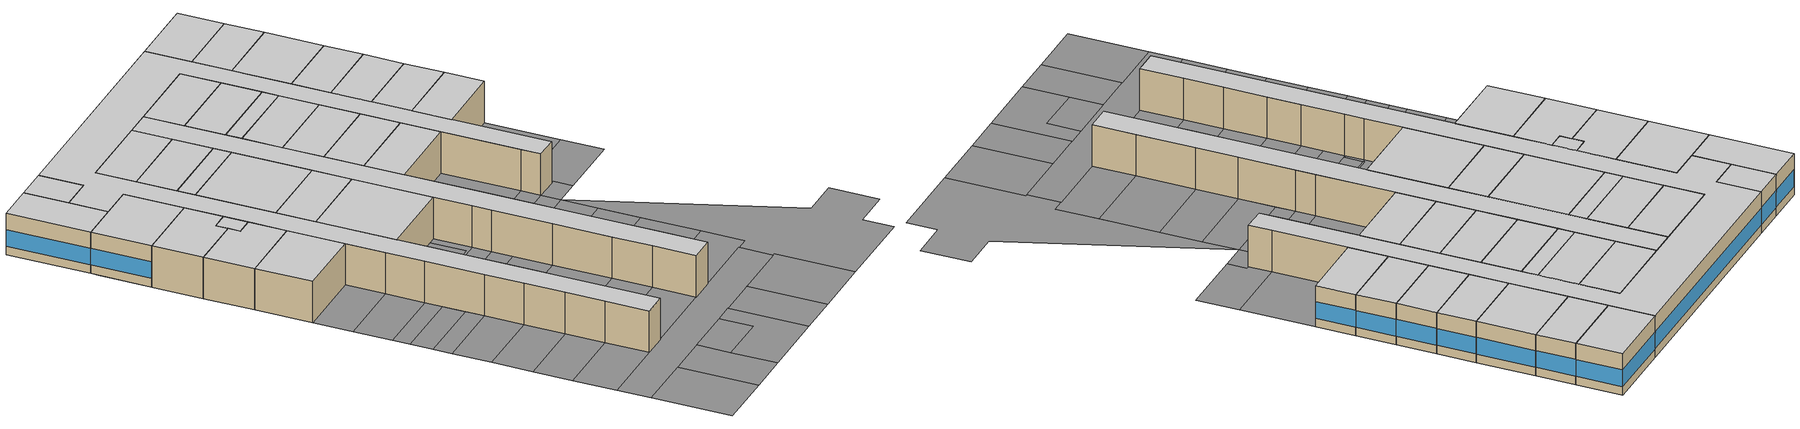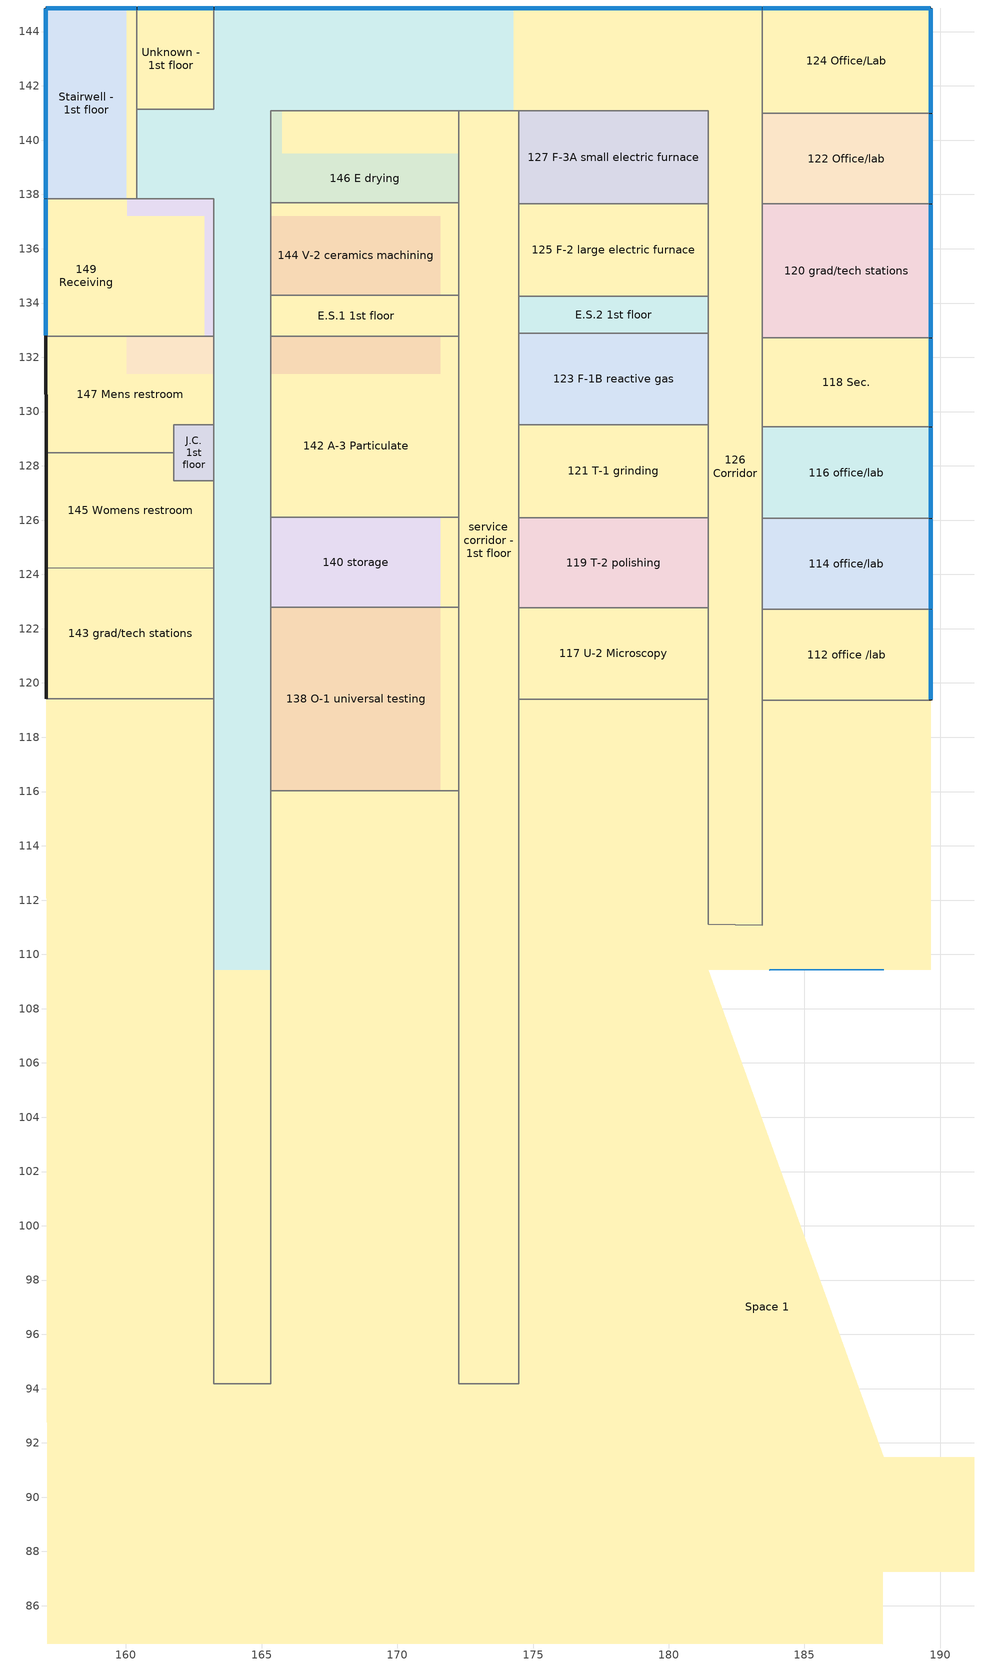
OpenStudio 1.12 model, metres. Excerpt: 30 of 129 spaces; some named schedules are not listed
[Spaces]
Space 1
 floor ground: 163.24,104.55 163.24,101.15 157.08,101.15 157.08,104.55 z0; 165.34,111.31 165.34,109.44 163.24,109.44 163.24,111.31 z0; 189.65,140.98 189.65,137.65 183.44,137.65 183.44,140.98 z0; 189.65,126.06 189.65,122.72 183.44,122.72 183.44,126.06 z0; 181.45,111.1 183.44,111.08 183.72,111.08 183.72,109.44 181.45,109.44 z0; 161.76,128.49 161.76,127.46 163.24,127.46 163.24,124.24 157.06,124.24 157.06,128.48 z0; 189.65,129.44 189.65,126.06 183.44,126.06 183.44,129.44 z0; 171.7,91.32 171.7,84.59 165.72,84.59 165.72,88.46 170.02,88.46 170.02,91.32 z0; 163.24,97.82 163.24,94.18 157.09,94.18 157.09,97.82 z0; 163.24,116.03 163.24,112.81 157.07,112.81 157.07,116.03 z0; 162.11,91.32 162.11,84.59 157.1,84.59 157.09,91.32 z0; 181.45,112.75 181.45,111.1 174.46,111.1 174.46,112.75 z0; 170.02,91.32 170.02,88.46 165.72,88.46 165.72,91.32 z0; 180.34,94.18 180.34,91.32 157.09,91.32 157.09,94.18 z0; 163.24,101.15 163.24,97.82 157.09,97.82 157.08,101.15 z0; 180.54,91.32 180.54,84.59 175.31,84.59 175.31,91.32 z0; 163.24,137.84 163.24,137.22 160.02,137.22 160.02,137.84 z0; 165.72,91.32 165.72,84.59 162.11,84.59 162.11,91.32 z0; 172.26,116.03 172.26,112.81 165.59,112.81 165.59,112.96 171.6,112.96 171.6,116.03 z0; 174.27,141.08 174.27,139.51 172.26,139.51 172.26,141.08 z0; 175.31,91.32 175.31,84.59 171.7,84.59 171.7,91.32 z0; 163.24,107.84 163.24,104.55 157.08,104.55 157.08,107.84 z0; 163.24,111.31 163.24,109.44 157.08,109.44 157.07,111.31 z0; 189.65,122.72 189.65,119.37 183.44,119.37 183.44,122.72 z0; 181.45,111.1 181.45,109.44 174.46,109.44 174.46,111.1 z0; 172.26,97.82 172.26,94.18 165.34,94.18 165.34,97.82 z0; 189.65,113.02 189.65,109.44 183.72,109.44 183.72,111.08 183.44,111.08 183.44,113.02 z0; 181.45,137.65 181.45,134.25 174.46,134.25 174.46,137.65 z0; 189.65,119.37 189.65,113.02 183.44,113.02 183.44,119.37 z0; 172.26,141.08 172.26,139.51 165.74,139.51 165.74,141.08 z0; 189.65,144.87 189.65,140.98 183.44,140.98 183.44,144.87 z0; 165.34,112.81 165.59,112.81 165.59,111.31 165.34,111.31 z0; 181.45,102.79 181.45,97.84 174.46,97.84 174.46,102.79 z0; 163.24,129.52 163.24,127.46 161.76,127.46 161.76,129.52 z0; 163.24,144.87 163.24,141.13 162.9,141.13 162.9,144.87 z0; 181.45,129.52 181.45,126.1 174.46,126.1 174.46,129.52 z0; 172.26,101.16 172.26,97.82 165.34,97.82 165.34,101.16 z0; 189.65,132.71 189.65,129.44 183.44,129.44 183.44,132.71 z0; 189.65,137.65 189.65,132.71 183.44,132.71 183.44,137.65 z0; 181.45,122.77 181.45,119.41 174.46,119.41 174.46,122.77 z0; 163.24,124.24 163.24,119.41 157.07,119.41 157.06,124.24 z0; 172.26,134.29 172.26,132.78 171.6,132.78 171.6,134.29 z0; 181.45,141.08 181.45,137.65 174.46,137.65 174.46,141.08 z0; 160.02,132.78 160.02,131.39 163.24,131.39 163.24,129.52 161.76,129.52 161.76,128.49 157.06,128.48 157.05,132.78 z0; 181.45,134.25 181.45,132.89 174.46,132.89 174.46,134.25 z0; 172.26,111.17 172.26,109.44 165.34,109.44 165.34,111.17 z0; 167.88,107.56 167.88,104.76 165.34,104.76 165.34,107.56 z0; 181.45,132.89 181.45,129.52 174.46,129.52 174.46,132.89 z0; 181.45,97.84 181.45,94.18 174.46,94.18 174.46,97.84 z0; 172.26,106.12 172.26,101.16 165.34,101.16 165.34,104.76 167.88,104.76 167.88,106.12 z0; 163.24,119.41 163.24,116.03 157.07,116.03 157.07,119.41 z0; 171.6,132.78 171.6,131.39 165.34,131.39 165.34,132.78 z0; 172.26,122.78 172.26,116.03 171.6,116.03 171.6,122.78 z0; 181.45,106.33 181.45,102.79 174.46,102.79 174.46,106.33 z0; 171.6,126.1 171.6,122.78 165.34,122.78 165.34,126.1 z0; 181.45,119.41 181.45,112.75 174.46,112.75 174.46,119.41 z0; 160.02,144.87 160.02,137.84 157.05,137.84 157.04,144.87 z0; 172.26,137.69 172.26,134.29 171.6,134.29 171.6,137.22 165.34,137.22 165.34,137.69 z0; 181.45,126.1 181.45,122.77 174.46,122.77 174.46,126.1 z0; 171.6,134.29 171.6,132.78 165.34,132.78 165.34,134.29 z0; 162.9,132.78 162.9,131.39 160.02,131.39 160.02,132.78 z0; 172.26,139.51 172.26,137.69 165.34,137.69 165.34,139.51 z0; 181.45,109.44 181.45,106.33 174.46,106.33 174.46,109.44 z0; 171.6,116.03 171.6,112.96 165.59,112.96 165.59,112.81 165.34,112.81 165.34,116.03 z0; 163.24,109.44 163.24,107.84 157.08,107.84 157.08,109.44 z0; 171.6,131.39 171.6,126.1 165.34,126.1 165.34,131.39 z0; 165.34,122.78 171.6,122.78 171.6,116.03 165.34,116.03 z0; 171.6,137.22 171.6,134.29 165.34,134.29 165.34,137.22 z0; 160.4,140.84 160.4,137.84 160.02,137.84 160.02,140.84 z0; 172.26,112.81 172.26,111.17 165.34,111.17 165.34,111.31 165.59,111.31 165.59,112.81 z0; 172.26,109.44 172.26,106.12 167.88,106.12 167.88,107.56 165.34,107.56 165.34,109.44 z0; 163.24,137.22 163.24,132.78 162.9,132.78 162.9,137.22 z0; 160.02,137.84 160.02,137.22 157.05,137.22 157.05,137.84 z0; 174.46,109.44 174.46,94.18 172.26,94.18 172.26,109.44 z0; 174.27,144.87 174.27,141.08 165.74,141.08 165.74,144.87 z0; 157.05,137.22 160.02,137.22 160.02,132.78 157.05,132.78 z0; 165.74,141.08 165.74,139.51 165.34,139.51 165.34,141.08 z0; 163.24,112.81 163.24,111.31 157.07,111.31 157.07,112.81 z0; 172.26,126.1 172.26,122.78 171.6,122.78 171.6,126.1 z0; 181.45,109.44 187.92,91.48 191.26,91.48 191.26,87.25 187.89,87.25 187.89,84.59 180.54,84.59 180.54,91.32 180.34,91.32 180.34,94.18 181.45,94.18 z0; 165.34,109.44 165.34,94.18 163.24,94.18 163.24,109.44 z0; 165.34,137.22 165.34,131.39 163.24,131.39 163.24,137.22 z0; 162.9,141.13 162.9,140.84 160.4,140.84 160.4,141.13 z0; 163.24,144.87 165.74,144.87 165.74,141.08 165.34,141.08 165.34,139.51 162.9,139.51 162.9,141.13 163.24,141.13 z0; 160.4,144.87 162.9,144.87 162.9,141.13 160.4,141.13 z0; 162.9,140.84 162.9,139.51 165.34,139.51 165.34,137.22 163.24,137.22 163.24,137.84 160.4,137.84 160.4,140.84 z0; 183.44,144.87 183.44,111.08 181.45,111.1 181.45,141.08 174.27,141.08 174.27,144.87 z0; 165.34,131.39 165.34,111.31 163.24,111.31 163.24,131.39 z0
 floor to 002 Plumbing Equipment: 163.24,132.78 163.24,131.39 162.9,131.39 162.9,132.78 z0
 floor to 001 Mechanical Equipment Room: 172.26,132.78 172.26,126.1 171.6,126.1 171.6,132.78 z0; 174.46,141.08 174.46,109.44 172.26,109.44 172.26,139.51 174.27,139.51 174.27,141.08 z0
 floor to 006 Custodial Storage: 162.9,137.22 162.9,132.78 160.02,132.78 160.02,137.22 z0
 floor to Unknown: 160.4,144.87 160.4,140.84 160.02,140.84 160.02,144.87 z0
 skylight inside: 187.92,109.44 183.72,109.41 183.72,109.44 z0
126 Corridor
 floor to 001 Mechanical Equipment Room: 165.34,111.31 165.34,109.44 163.24,109.44 163.24,111.31 z0; 183.44,144.87 183.44,111.08 181.45,111.1 181.45,141.08 174.27,141.08 174.27,144.87 z0; 162.9,140.84 162.9,139.51 165.34,139.51 165.34,137.22 163.24,137.22 163.24,137.84 160.4,137.84 160.4,140.84 z0
 floor ground: 165.34,109.44 165.34,94.18 163.24,94.18 163.24,109.44 z0; 165.34,131.39 165.34,111.31 163.24,111.31 163.24,131.39 z0
 floor to 002 Plumbing Equipment: 165.34,137.22 165.34,131.39 163.24,131.39 163.24,137.22 z0
 floor to Unknown: 162.9,141.13 162.9,140.84 160.4,140.84 160.4,141.13 z0
 floor to 003 Electrical room: 174.27,144.87 174.27,141.08 165.74,141.08 165.74,144.87 z0
 floor to 004 Elev. Mach. Room: 165.74,144.87 165.74,141.08 165.34,141.08 165.34,139.51 162.9,139.51 162.9,141.13 163.24,141.13 163.24,144.87 z0
 wall outside: 183.44,144.87 163.24,144.87 z0:3.66
 wall to 108 office/lab: 183.44,111.08 183.44,113.02 z0:3.66
 wall to lobby 1st floor: 181.45,111.1 183.44,111.08 z0:3.66
 wall to E.S.4 1st floor: 181.45,112.75 181.45,111.1 z0:3.66
 wall to 115 P-2 x-ray: 181.45,119.41 181.45,112.75 z0:3.66
 wall to 117 U-2 Microscopy: 181.45,122.77 181.45,119.41 z0:3.66
 wall to 119 T-2 polishing: 181.45,126.1 181.45,122.77 z0:3.66
 wall to 121 T-1 grinding: 181.45,129.52 181.45,126.1 z0:3.66
 wall to 123 F-1B reactive gas: 181.45,132.89 181.45,129.52 z0:3.66
 wall to E.S.2 1st floor: 181.45,134.25 181.45,132.89 z0:3.66
 wall to 125 F-2 large electric furnace: 181.45,137.65 181.45,134.25 z0:3.66
 wall to 127 F-3A small electric furnace: 174.46,141.08 181.45,141.08 181.45,137.65 z0:3.66
 wall to service corridor - 1st floor: 172.26,141.08 174.46,141.08 z0:3.66
 wall to 146 E drying: 165.34,137.69 165.34,141.08 172.26,141.08 z0:3.66
 wall to 144 V-2 ceramics machining: 165.34,134.29 165.34,137.69 z0:3.66
 wall to E.S.1 1st floor: 165.34,132.78 165.34,134.29 z0:3.66
 wall to 142 A-3 Particulate: 165.34,126.1 165.34,132.78 z0:3.66
 wall to 140 storage: 165.34,122.78 165.34,126.1 z0:3.66
 wall to 138 O-1 universal testing: 165.34,116.03 165.34,122.78 z0:3.66
 wall to 136 nondestructive: 165.34,112.81 165.34,116.03 z0:3.66
 wall to E.S.3 1st floor: 165.34,111.17 165.34,112.81 z0:3.66
 wall to 134 O-3 hardness mod. test: 165.34,107.56 165.34,111.17 z0:3.66
 wall to 132-A tech.: 165.34,104.76 165.34,107.56 z0:3.66
 wall to 132 O-2 thermo mech. testing: 165.34,101.16 165.34,104.76 z0:3.66
 wall to 130 S-2 graphics: 165.34,97.82 165.34,101.16 z0:3.66
 wall to 130 S-2 tribology: 165.34,94.18 165.34,97.82 z0:3.66
 wall to 148 Corridor: 163.24,94.18 165.34,94.18 z0:3.66
 wall to 129 office/lab: 163.24,97.82 163.24,94.18 z0:3.66
 wall to 131 Sec.: 163.24,101.15 163.24,97.82 z0:3.66
 wall to 133 office/lab: 163.24,104.55 163.24,101.15 z0:3.66
 wall to 135 office/lab: 163.24,107.84 163.24,104.55 z0:3.66
 wall to 137 grad/tech stations: 163.24,112.81 163.24,107.84 z0:3.66
 wall to 139 office/lab: 163.24,116.03 163.24,112.81 z0:3.66
 wall to 141 office/lab: 163.24,119.41 163.24,116.03 z0:3.66
 wall to 143 grad/tech stations: 163.24,124.24 163.24,119.41 z0:3.66
 wall to 145 Womens restroom: 163.24,127.46 163.24,124.24 z0:3.66
 wall to J.C. 1st floor: 163.24,129.52 163.24,127.46 z0:3.66
 wall to 147 Mens restroom: 163.24,132.78 163.24,129.52 z0:3.66
 wall to 149 Receiving: 160.4,137.84 163.24,137.84 163.24,132.78 z0:3.66
 wall to Stairwell - 1st floor: 160.4,141.13 160.4,137.84 z0:3.66
 wall to Unknown - 1st floor: 163.24,144.87 163.24,141.13 160.4,141.13 z0:3.66
 wall to 124 Office/Lab: 183.44,140.98 183.44,144.87 z0:3.66
 wall to 122 Office/lab: 183.44,137.65 183.44,140.98 z0:3.66
 wall to 120 grad/tech stations: 183.44,132.71 183.44,137.65 z0:3.66
 wall to 118 Sec.: 183.44,129.44 183.44,132.71 z0:3.66
 wall to 116 office/lab: 183.44,126.06 183.44,129.44 z0:3.66
 wall to 114 office/lab: 183.44,122.72 183.44,126.06 z0:3.66
 wall to 112 office /lab: 183.44,119.37 183.44,122.72 z0:3.66
 wall to 110 grad/tech stations: 183.44,113.02 183.44,119.37 z0:3.66
 window: 183.42,144.87 163.27,144.87 z0.76:2.23
 ceiling to Plenum 1: 165.34,94.18 165.34,141.08 181.45,141.08 181.45,111.1 183.44,111.08 183.44,144.87 163.24,144.87 163.24,141.13 160.4,141.13 160.4,137.84 163.24,137.84 163.24,94.18 z3.66
service corridor - 1st floor
 floor ground: 174.46,141.08 174.46,109.44 172.26,109.44 172.26,139.51 174.27,139.51 174.27,141.08 z0; 174.46,109.44 174.46,94.18 172.26,94.18 172.26,109.44 z0
 floor to 003 Electrical room: 174.27,141.08 174.27,139.51 172.26,139.51 172.26,141.08 z0
 wall to 146 E drying: 172.26,141.08 172.26,137.69 z0:3.66
 wall to 127 F-3A small electric furnace: 174.46,137.65 174.46,141.08 z0:3.66
 wall to 125 F-2 large electric furnace: 174.46,134.25 174.46,137.65 z0:3.66
 wall to E.S.2 1st floor: 174.46,132.89 174.46,134.25 z0:3.66
 wall to 123 F-1B reactive gas: 174.46,129.52 174.46,132.89 z0:3.66
 wall to 121 T-1 grinding: 174.46,126.1 174.46,129.52 z0:3.66
 wall to 119 T-2 polishing: 174.46,122.77 174.46,126.1 z0:3.66
 wall to 117 U-2 Microscopy: 174.46,119.41 174.46,122.77 z0:3.66
 wall to 115 P-2 x-ray: 174.46,112.75 174.46,119.41 z0:3.66
 wall to E.S.4 1st floor: 174.46,111.1 174.46,112.75 z0:3.66
 wall to 113 H-1 S.T.E.M.: 174.46,106.33 174.46,111.1 z0:3.66
 wall to 111 I-3 sample prep: 174.46,102.79 174.46,106.33 z0:3.66
 wall to 109 I-2 S.E.M: 174.46,97.84 174.46,102.79 z0:3.66
 wall to 107 I-1 small SEM: 174.46,94.18 174.46,97.84 z0:3.66
 wall to 148 Corridor: 172.26,94.18 174.46,94.18 z0:3.66
 wall to 130 S-2 tribology: 172.26,97.82 172.26,94.18 z0:3.66
 wall to 130 S-2 graphics: 172.26,101.16 172.26,97.82 z0:3.66
 wall to 132 O-2 thermo mech. testing: 172.26,106.12 172.26,101.16 z0:3.66
 wall to 134 O-3 hardness mod. test: 172.26,111.17 172.26,106.12 z0:3.66
 wall to E.S.3 1st floor: 172.26,112.81 172.26,111.17 z0:3.66
 wall to 136 nondestructive: 172.26,116.03 172.26,112.81 z0:3.66
 wall to 138 O-1 universal testing: 172.26,122.78 172.26,116.03 z0:3.66
 wall to 140 storage: 172.26,126.1 172.26,122.78 z0:3.66
 wall to 142 A-3 Particulate: 172.26,132.78 172.26,126.1 z0:3.66
 wall to E.S.1 1st floor: 172.26,134.29 172.26,132.78 z0:3.66
 wall to 144 V-2 ceramics machining: 172.26,137.69 172.26,134.29 z0:3.66
 ceiling to Plenum 1: 174.46,94.18 174.46,141.08 172.26,141.08 172.26,94.18 z3.66
138 O-1 universal testing
 floor to 001 Mechanical Equipment Room: 172.26,122.78 172.26,116.03 171.6,116.03 171.6,122.78 z0
 floor ground: 171.6,122.78 171.6,116.03 165.34,116.03 165.34,122.78 z0
 wall to 140 storage: 172.26,122.78 165.34,122.78 z0:3.66
 wall to 136 nondestructive: 165.34,116.03 172.26,116.03 z0:3.66
 ceiling to Plenum 1: 172.26,116.03 172.26,122.78 165.34,122.78 165.34,116.03 z3.66
112 office /lab
 floor to 001 Mechanical Equipment Room: 189.65,122.72 189.65,119.37 183.44,119.37 183.44,122.72 z0
 wall outside: 189.65,119.37 189.65,122.72 z0:3.66
 wall to 110 grad/tech stations: 183.44,119.37 189.65,119.37 z0:3.66
 wall to 114 office/lab: 189.65,122.72 183.44,122.72 z0:3.66
 window: 189.65,119.4 189.65,122.69 z0.76:2.25
 ceiling to Plenum 1: 189.65,119.37 189.65,122.72 183.44,122.72 183.44,119.37 z3.66
117 U-2 Microscopy
 floor to 001 Mechanical Equipment Room: 181.45,122.77 181.45,119.41 174.46,119.41 174.46,122.77 z0
 wall to 119 T-2 polishing: 181.45,122.77 174.46,122.77 z0:3.66
 wall to 115 P-2 x-ray: 174.46,119.41 181.45,119.41 z0:3.66
 ceiling to Plenum 1: 181.45,119.41 181.45,122.77 174.46,122.77 174.46,119.41 z3.66
143 grad/tech stations
 floor ground: 163.24,124.24 163.24,119.41 157.07,119.41 157.06,124.24 z0
 wall outside: 157.06,124.24 157.07,119.41 z0:3.66
 wall to 141 office/lab: 157.07,119.41 163.24,119.41 z0:3.66
 wall to 145 Womens restroom: 163.24,124.24 157.06,124.24 z0:3.66
 ceiling to Plenum 1: 163.24,119.41 163.24,124.24 157.06,124.24 157.07,119.41 z3.66
114 office/lab
 floor to 001 Mechanical Equipment Room: 189.65,126.06 189.65,122.72 183.44,122.72 183.44,126.06 z0
 wall outside: 189.65,122.72 189.65,126.06 z0:3.66
 wall to 116 office/lab: 189.65,126.06 183.44,126.06 z0:3.66
 window: 189.65,122.74 189.65,126.04 z0.76:2.25
 ceiling to Plenum 1: 189.65,122.72 189.65,126.06 183.44,126.06 183.44,122.72 z3.66
119 T-2 polishing
 floor to 001 Mechanical Equipment Room: 181.45,126.1 181.45,122.77 174.46,122.77 174.46,126.1 z0
 wall to 121 T-1 grinding: 181.45,126.1 174.46,126.1 z0:3.66
 ceiling to Plenum 1: 181.45,122.77 181.45,126.1 174.46,126.1 174.46,122.77 z3.66
140 storage
 floor ground: 171.6,126.1 171.6,122.78 165.34,122.78 165.34,126.1 z0
 floor to 001 Mechanical Equipment Room: 172.26,126.1 172.26,122.78 171.6,122.78 171.6,126.1 z0
 wall to 142 A-3 Particulate: 172.26,126.1 165.34,126.1 z0:3.66
 ceiling to Plenum 1: 172.26,122.78 172.26,126.1 165.34,126.1 165.34,122.78 z3.66
145 Womens restroom
 floor ground: 161.76,128.49 161.76,127.46 163.24,127.46 163.24,124.24 157.06,124.24 157.06,128.48 z0
 wall outside: 157.06,128.48 157.06,124.24 z0:3.66
 wall to 147 Mens restroom: 161.76,128.49 157.06,128.48 z0:3.66
 wall to J.C. 1st floor: 163.24,127.46 161.76,127.46 161.76,128.49 z0:3.66
 ceiling to Plenum 1: 157.06,124.24 163.24,124.24 163.24,127.46 161.76,127.46 161.76,128.49 157.06,128.48 z3.66
116 office/lab
 floor to 001 Mechanical Equipment Room: 189.65,129.44 189.65,126.06 183.44,126.06 183.44,129.44 z0
 wall outside: 189.65,126.06 189.65,129.44 z0:3.66
 wall to 118 Sec.: 189.65,129.44 183.44,129.44 z0:3.66
 window: 189.65,126.09 189.65,129.41 z0.76:2.25
 ceiling to Plenum 1: 183.44,126.06 189.65,126.06 189.65,129.44 183.44,129.44 z3.66
121 T-1 grinding
 floor to 001 Mechanical Equipment Room: 181.45,129.52 181.45,126.1 174.46,126.1 174.46,129.52 z0
 wall to 123 F-1B reactive gas: 181.45,129.52 174.46,129.52 z0:3.66
 ceiling to Plenum 1: 181.45,126.1 181.45,129.52 174.46,129.52 174.46,126.1 z3.66
142 A-3 Particulate
 floor ground: 172.26,132.78 172.26,126.1 171.6,126.1 171.6,132.78 z0; 171.6,131.39 171.6,126.1 165.34,126.1 165.34,131.39 z0
 floor to 002 Plumbing Equipment: 171.6,132.78 171.6,131.39 165.34,131.39 165.34,132.78 z0
 wall to E.S.1 1st floor: 172.26,132.78 165.34,132.78 z0:3.66
 ceiling to Plenum 1: 172.26,126.1 172.26,132.78 165.34,132.78 165.34,126.1 z3.66
J.C. 1st floor
 floor ground: 163.24,129.52 163.24,127.46 161.76,127.46 161.76,129.52 z0
 wall to 147 Mens restroom: 163.24,129.52 161.76,129.52 161.76,128.49 z0:3.66
 ceiling to Plenum 1: 163.24,127.46 163.24,129.52 161.76,129.52 161.76,127.46 z3.66
147 Mens restroom
 floor ground: 163.24,132.78 163.24,131.39 162.9,131.39 162.9,132.78 z0; 157.05,132.78 160.02,132.78 160.02,131.39 163.24,131.39 163.24,129.52 161.76,129.52 161.76,128.49 157.06,128.48 z0
 floor to 006 Custodial Storage: 162.9,132.78 162.9,131.39 160.02,131.39 160.02,132.78 z0
 wall outside: 157.05,132.78 157.06,128.48 z0:3.66
 wall to 149 Receiving: 163.24,132.78 157.05,132.78 z0:3.66
 ceiling to Plenum 1: 157.06,128.48 161.76,128.49 161.76,129.52 163.24,129.52 163.24,132.78 157.05,132.78 z3.66
118 Sec.
 floor to 001 Mechanical Equipment Room: 189.65,132.71 189.65,129.44 183.44,129.44 183.44,132.71 z0
 wall outside: 189.65,129.44 189.65,132.71 z0:3.66
 wall to 120 grad/tech stations: 189.65,132.71 183.44,132.71 z0:3.66
 window: 189.65,129.46 189.65,132.69 z0.76:2.25
 ceiling to Plenum 1: 189.65,129.44 189.65,132.71 183.44,132.71 183.44,129.44 z3.66
123 F-1B reactive gas
 floor to 001 Mechanical Equipment Room: 181.45,132.89 181.45,129.52 174.46,129.52 174.46,132.89 z0
 wall to E.S.2 1st floor: 181.45,132.89 174.46,132.89 z0:3.66
 ceiling to Plenum 1: 181.45,129.52 181.45,132.89 174.46,132.89 174.46,129.52 z3.66
120 grad/tech stations
 floor to 001 Mechanical Equipment Room: 189.65,137.65 189.65,132.71 183.44,132.71 183.44,137.65 z0
 wall outside: 189.65,132.71 189.65,137.65 z0:3.66
 wall to 122 Office/lab: 189.65,137.65 183.44,137.65 z0:3.66
 window: 189.65,132.74 189.65,137.63 z0.76:2.24
 ceiling to Plenum 1: 189.65,132.71 189.65,137.65 183.44,137.65 183.44,132.71 z3.66
149 Receiving
 floor ground: 162.9,137.22 162.9,132.78 160.02,132.78 160.02,137.22 z0; 157.05,137.22 160.02,137.22 160.02,132.78 157.05,132.78 z0
 floor to Stairwell - Basement: 160.02,137.84 160.02,137.22 157.05,137.22 157.05,137.84 z0
 floor to 002 Plumbing Equipment: 163.24,137.22 163.24,132.78 162.9,132.78 162.9,137.22 z0
 floor to 001 Mechanical Equipment Room: 163.24,137.84 163.24,137.22 160.02,137.22 160.02,137.84 z0
 wall outside: 157.05,137.84 157.05,132.78 z0:3.66
 wall to Stairwell - 1st floor: 160.4,137.84 157.05,137.84 z0:3.66
 window: 157.05,137.82 157.05,132.8 z0.76:2.24
 ceiling to Plenum 1: 163.24,132.78 163.24,137.84 157.05,137.84 157.05,132.78 z3.66
E.S.1 1st floor
 floor to 001 Mechanical Equipment Room: 172.26,134.29 172.26,132.78 171.6,132.78 171.6,134.29 z0
 floor to 002 Plumbing Equipment: 171.6,134.29 171.6,132.78 165.34,132.78 165.34,134.29 z0
 wall to 144 V-2 ceramics machining: 172.26,134.29 165.34,134.29 z0:3.66
 ceiling to Plenum 1: 172.26,132.78 172.26,134.29 165.34,134.29 165.34,132.78 z3.66
E.S.2 1st floor
 floor to 001 Mechanical Equipment Room: 181.45,134.25 181.45,132.89 174.46,132.89 174.46,134.25 z0
 wall to 125 F-2 large electric furnace: 181.45,134.25 174.46,134.25 z0:3.66
 ceiling to Plenum 1: 181.45,132.89 181.45,134.25 174.46,134.25 174.46,132.89 z3.66
125 F-2 large electric furnace
 floor to 001 Mechanical Equipment Room: 181.45,137.65 181.45,134.25 174.46,134.25 174.46,137.65 z0
 wall to 127 F-3A small electric furnace: 181.45,137.65 174.46,137.65 z0:3.66
 ceiling to Plenum 1: 181.45,134.25 181.45,137.65 174.46,137.65 174.46,134.25 z3.66
144 V-2 ceramics machining
 floor to 001 Mechanical Equipment Room: 172.26,137.69 172.26,134.29 171.6,134.29 171.6,137.22 165.34,137.22 165.34,137.69 z0
 floor to 002 Plumbing Equipment: 171.6,137.22 171.6,134.29 165.34,134.29 165.34,137.22 z0
 wall to 146 E drying: 172.26,137.69 165.34,137.69 z0:3.66
 ceiling to Plenum 1: 172.26,134.29 172.26,137.69 165.34,137.69 165.34,134.29 z3.66
127 F-3A small electric furnace
 floor to 001 Mechanical Equipment Room: 181.45,141.08 181.45,137.65 174.46,137.65 174.46,141.08 z0
 ceiling to Plenum 1: 181.45,137.65 181.45,141.08 174.46,141.08 174.46,137.65 z3.66
122 Office/lab
 floor to 001 Mechanical Equipment Room: 189.65,140.98 189.65,137.65 183.44,137.65 183.44,140.98 z0
 wall outside: 189.65,137.65 189.65,140.98 z0:3.66
 wall to 124 Office/Lab: 189.65,140.98 183.44,140.98 z0:3.66
 window: 189.65,137.68 189.65,140.96 z0.76:2.25
 ceiling to Plenum 1: 189.65,137.65 189.65,140.98 183.44,140.98 183.44,137.65 z3.66
146 E drying
 floor to 004 Elev. Mach. Room: 165.74,141.08 165.74,139.51 165.34,139.51 165.34,141.08 z0
 floor to 003 Electrical room: 172.26,141.08 172.26,139.51 165.74,139.51 165.74,141.08 z0
 floor to 001 Mechanical Equipment Room: 172.26,139.51 172.26,137.69 165.34,137.69 165.34,139.51 z0
 ceiling to Plenum 1: 172.26,137.69 172.26,141.08 165.34,141.08 165.34,137.69 z3.66
Stairwell - 1st floor
 floor ground: 160.4,144.87 160.4,140.84 160.02,140.84 160.02,144.87 z0
 floor to Stairwell - Basement: 160.02,144.87 160.02,137.84 157.05,137.84 157.04,144.87 z0
 floor to 001 Mechanical Equipment Room: 160.4,140.84 160.4,137.84 160.02,137.84 160.02,140.84 z0
 wall outside: 160.4,144.87 157.04,144.87 157.05,137.84 z0:3.66
 wall to Unknown - 1st floor: 160.4,141.13 160.4,144.87 z0:3.66
 window: 160.38,144.87 157.07,144.87 z0.76:2.25; 157.04,144.84 157.05,137.87 z0.76:2.23
 ceiling to Plenum 1: 160.4,137.84 160.4,144.87 157.04,144.87 157.05,137.84 z3.66
124 Office/Lab
 floor to 001 Mechanical Equipment Room: 189.65,144.87 189.65,140.98 183.44,140.98 183.44,144.87 z0
 wall outside: 189.65,140.98 189.65,144.87 183.44,144.87 z0:3.66
 window: 189.65,141.01 189.65,144.84 / 189.63,144.87 183.47,144.87 z0.76:2.24
 ceiling to Plenum 1: 183.44,140.98 189.65,140.98 189.65,144.87 183.44,144.87 z3.66
Unknown - 1st floor
 floor to Unknown: 162.9,144.87 162.9,141.13 160.4,141.13 160.4,144.87 z0
 floor to 004 Elev. Mach. Room: 163.24,144.87 163.24,141.13 162.9,141.13 162.9,144.87 z0
 wall outside: 163.24,144.87 160.4,144.87 z0:3.66
 window: 163.22,144.87 160.43,144.87 z0.76:2.25
 ceiling to Plenum 1: 163.24,141.13 163.24,144.87 160.4,144.87 160.4,141.13 z3.66
[Building]
Building 1: Space Type=DOE Ref 1980-2004 - SecSchl - Classroom; Default Construction Set=DOE Ref 1980-2004 - CZ4c - SecSchl
[Site]
NEWARK: Latitude {deg}=40.7; Longitude {deg}=-74.17; Time Zone {hr}=-5; Elevation {m}=9
[ClimateZones]
Climate Zone Institution Name 1=ASHRAE; Climate Zone Document Name 1=ANSI/ASHRAE Standard 169; Climate Zone Document Year 1=2006; Climate Zone Value 1=4C; Climate Zone Institution Name 2=CEC; Climate Zone Document Name 2=California Climate Zone Descriptions; Climate Zone Document Year 2=1995
[SizingPeriod:DesignDay] Barometric Pressure {Pa}=101217; Sky Clearness=0; Rain Indicator=0; Snow Indicator=0; Day of Month=21; Daylight Saving Time Indicator=0; Dry-Bulb Temperature Range Modifier Type=DefaultMultipliers
Name | Maximum Dry-Bulb Temperature {C} | Daily Dry-Bulb Temperature Range {deltaC} | Humidity Indicating Conditions at Maximum Dry-Bulb | Wind Speed {m/s} | Wind Direction {deg} | Month | Day Type | Humidity Indicating Type | Solar Model Indicator | ASHRAE Taub | ASHRAE Taud
NEWARK Ann Clg .4% Condns DP=>MDB | 27.8 | 8.9 | 23.7 | 5.8 | 250 | 7 | SummerDesignDay | Dewpoint | ASHRAETau | 0.528 | 1.831
NEWARK Ann Htg 99.6% Condns DB | -11.6 | 0 | -11.6 | 6.2 | 320 | 1 | WinterDesignDay | Wetbulb | ASHRAEClearSky
NEWARK Ann Hum_n 99.6% Condns DP=>MCDB | -9.8 | 0 | -20.9 | 6.2 | 320 | 1 | WinterDesignDay | Dewpoint | ASHRAEClearSky
NEWARK Ann Clg .4% Condns WB=>MDB | 31.5 | 8.9 | 25.4 | 5.8 | 250 | 7 | SummerDesignDay | Wetbulb | ASHRAETau | 0.528 | 1.831
[DefaultConstructionSet] Interior Partition Construction=Interior Partition
Name | Default Exterior Surface Constructions | Default Interior Surface Constructions | Default Ground Contact Surface Constructions | Default Exterior SubSurface Constructions | Default Interior SubSurface Constructions
DOE Ref 1980-2004 - CZ4c - Office | Default Surface Constructions 22 | Default Surface Constructions 23 | Default Surface Constructions 24 | Default Sub Surface Constructions 15 | Default Sub Surface Constructions 16
DOE Ref 1980-2004 - CZ4c - SecSchl | Default Surface Constructions 25 | Default Surface Constructions 26 | Default Surface Constructions 27 | Default Sub Surface Constructions 17 | Default Sub Surface Constructions 18
[DefaultSurfaceConstructions]
Name | Floor Construction | Wall Construction | Roof Ceiling Construction
Default Surface Constructions 22 | ExtSlabCarpet 4in ClimateZone 1-8 | CBECS 1980-2004 ExtWall Mass ClimateZone 4c-5a | CBECS 1980-2004 ExtRoof IEAD ClimateZone 4c
Default Surface Constructions 23; Default Surface Constructions 26 | Interior Floor | Interior Wall | Interior Ceiling
Default Surface Constructions 24; Default Surface Constructions 27 | ExtSlabCarpet 4in ClimateZone 1-8 | ExtSlabCarpet 4in ClimateZone 1-8 | ExtSlabCarpet 4in ClimateZone 1-8
Default Surface Constructions 25 | ExtSlabCarpet 4in ClimateZone 1-8 | CBECS 1980-2004 ExtWall SteelFrame ClimateZone 4c | CBECS 1980-2004 ExtRoof IEAD ClimateZone 4c
[Construction]
ExtSlabCarpet 4in ClimateZone 1-8: MAT-CC05 4 HW CONCRETE, CP02 CARPET PAD
Interior Floor: F16 Acoustic tile, F05 Ceiling air space resistance, M11 100mm lightweight concrete
Interior Wall: G01a 19mm gypsum board, F04 Wall air space resistance, G01a 19mm gypsum board
Interior Ceiling: M11 100mm lightweight concrete, F05 Ceiling air space resistance, F16 Acoustic tile
Exterior Door: F08 Metal surface, I01 25mm insulation board
Interior Window: Clear 3mm
Interior Door; Interior Partition: G05 25mm wood
CBECS 1980-2004 ExtWall Mass ClimateZone 4c-5a: 1IN Stucco, 8IN CONCRETE HW RefBldg, Mass NonRes Wall Insulation-1.76, 1/2IN Gypsum
CBECS 1980-2004 ExtRoof IEAD ClimateZone 4c: Roof Membrane, IEAD NonRes Roof Insulation-2.75, Metal Decking
CBECS 1980-2004 ExtWindow ClimateZone 4c: Fixed Window 4.09/0.39/0.25
CBECS 1980-2004 ExtWall SteelFrame ClimateZone 4c: Wood Siding, Steel Frame NonRes Wall Insulation-1.92, 1/2IN Gypsum
[Material] Thermal Absorptance=0.9
Name | Roughness | Thickness {m} | Conductivity {W/m-K} | Density {kg/m3} | Specific Heat {J/kg-K} | Solar Absorptance | Visible Absorptance
MAT-CC05 4 HW CONCRETE | Rough | 0.1016 | 1.311 | 2240 | 836.8 | 0.85 | 0.85
1IN Stucco | Smooth | 0.0253 | 0.6918 | 1858 | 837 | 0.92 | 0.92
1/2IN Gypsum | Smooth | 0.0127 | 0.16 | 784.9 | 830 | 0.4 | 0.4
Roof Membrane | VeryRough | 0.0095 | 0.16 | 1121.29 | 1460 | 0.7 | 0.7
Metal Decking | MediumSmooth | 0.0015 | 45.006 | 7680 | 418.4 | 0.6 | 0.6
F16 Acoustic tile | MediumSmooth | 0.0191 | 0.06 | 368 | 590 | 0.3 | 0.3
M11 100mm lightweight concrete | MediumRough | 0.1016 | 0.53 | 1280 | 840 | 0.5 | 0.5
G01a 19mm gypsum board | MediumSmooth | 0.019 | 0.16 | 800 | 1090 | 0.4 | 0.4
F08 Metal surface | Smooth | 0.0008 | 45.28 | 7824 | 500 | 0.7 | 0.7
I01 25mm insulation board | MediumRough | 0.0254 | 0.03 | 43 | 1210 | 0.6 | 0.6
G05 25mm wood | MediumSmooth | 0.0254 | 0.15 | 608 | 1630 | 0.5 | 0.5
8IN CONCRETE HW RefBldg | Rough | 0.2032 | 1.311 | 2240 | 836.8 | 0.7 | 0.7
Mass NonRes Wall Insulation-1.76 | MediumRough | 0.0656865 | 0.049 | 265 | 836.8 | 0.7 | 0.7
IEAD NonRes Roof Insulation-2.75 | MediumRough | 0.122523 | 0.049 | 265 | 836.8 | 0.7 | 0.7
Wood Siding | MediumSmooth | 0.01 | 0.11 | 544.62 | 1210 | 0.78 | 0.78
Steel Frame NonRes Wall Insulation-1.92 | MediumRough | 0.0781229 | 0.049 | 265 | 836.8 | 0.7 | 0.7
[Material:NoMass]
CP02 CARPET PAD: Roughness=Smooth; Thermal Resistance {m2-K/W}=0.1; Thermal Absorptance=0.9; Solar Absorptance=0.8; Visible Absorptance=0.8
[Material:AirGap]
Name | Thermal Resistance {m2-K/W}
F05 Ceiling air space resistance | 0.18
F04 Wall air space resistance | 0.15
[DefaultSubSurfaceConstructions]
Name | Fixed Window Construction | Operable Window Construction | Door Construction | Tubular Daylight Dome Construction | Tubular Daylight Diffuser Construction
Default Sub Surface Constructions 15; Default Sub Surface Constructions 17 | CBECS 1980-2004 ExtWindow ClimateZone 4c | CBECS 1980-2004 ExtWindow ClimateZone 4c | Exterior Door | Interior Window | Interior Window
Default Sub Surface Constructions 16; Default Sub Surface Constructions 18 | Interior Window | Interior Window | Interior Door
[WindowMaterial:Glazing]
Clear 3mm: Optical Data Type=SpectralAverage; Thickness {m}=0.003; Solar Transmittance at Normal Incidence=0.837; Front Side Solar Reflectance at Normal Incidence=0.075; Back Side Solar Reflectance at Normal Incidence=0; Visible Transmittance at Normal Incidence=0.898; Front Side Visible Reflectance at Normal Incidence=0.081; Back Side Visible Reflectance at Normal Incidence=0; Infrared Transmittance at Normal Incidence=0; Front Side Infrared Hemispherical Emissivity=0.84; Back Side Infrared Hemispherical Emissivity=0.84; Conductivity {W/m-K}=0.9; Dirt Correction Factor for Solar and Visible Transmittance=1; Solar Diffusing=No
[WindowMaterial:Blind]
Window Material Blind 1: Slat Width {m}=0.025; Slat Separation {m}=0.01875; Front Side Slat Beam Solar Reflectance=0.5; Back Side Slat Beam Solar Reflectance=0.5; Front Side Slat Diffuse Solar Reflectance=0.5; Back Side Slat Diffuse Solar Reflectance=0.5; Slat Beam Visible Transmittance=0
[WindowMaterial:SimpleGlazingSystem]
Fixed Window 4.09/0.39/0.25: U-Factor {W/m2-K}=4.08816; Solar Heat Gain Coefficient=0.39; Visible Transmittance=0.25
[SpaceType]
Name | Default Schedule Set | Design Specification Outdoor Air Object | Standards Building Type | Standards Space Type
DOE Ref 1980-2004 - Office - ClosedOffice | DOE Ref 1980-2004 - Office - ClosedOffice Schedule Set | DOE Ref 1980-2004 - Office - ClosedOffice Ventilation | Office | ClosedOffice
DOE Ref 1980-2004 - Office - Corridor | DOE Ref 1980-2004 - Office - Corridor Schedule Set | DOE Ref 1980-2004 - Office - Corridor Ventilation | Office | Corridor
DOE Ref 1980-2004 - Office - Restroom | DOE Ref 1980-2004 - Office - Restroom Schedule Set | DOE Ref 1980-2004 - Office - Restroom Ventilation | Office | Restroom
DOE Ref 1980-2004 - Office - Stair | DOE Ref 1980-2004 - Office - Stair Schedule Set | DOE Ref 1980-2004 - Office - Stair Ventilation | Office | Stair
DOE Ref 1980-2004 - Office - Storage | DOE Ref 1980-2004 - Office - Storage Schedule Set | DOE Ref 1980-2004 - Office - Storage Ventilation | Office | Storage
DOE Ref 1980-2004 - SecSchl - Classroom | DOE Ref 1980-2004 - SecSchl - Classroom Schedule Set | DOE Ref 1980-2004 - SecSchl - Classroom Ventilation | SecondarySchool | Classroom
[DefaultScheduleSet]
Name | Number of People Schedule | People Activity Level Schedule | Lighting Schedule | Electric Equipment Schedule | Infiltration Schedule
DOE Ref 1980-2004 - Office - ClosedOffice Schedule Set; DOE Ref 1980-2004 - Office - Corridor Schedule Set | Office Work Occ | Office Activity | Office Bldg Light | Office Bldg Equip | Office Infil Quarter On
DOE Ref 1980-2004 - Office - Restroom Schedule Set | Office Misc Occ | Office Activity | Office Bldg Light | Office Bldg Equip | Office Infil Quarter On
DOE Ref 1980-2004 - Office - Stair Schedule Set; DOE Ref 1980-2004 - Office - Storage Schedule Set |  |  | Office Bldg Light |  | Office Infil Quarter On
DOE Ref 1980-2004 - SecSchl - Classroom Schedule Set | SecondarySchool Bldg Occ | SecondarySchool Activity | SecondarySchool Bldg Light | SecondarySchool Bldg Equip | SecondarySchool Infil
[Lights:Definition] Design Level Calculation Method=Watts/Area
Name | Watts per Space Floor Area {W/m2}
DOE Ref 1980-2004 - Office - ClosedOffice Lights Definition | 18.5893
DOE Ref 1980-2004 - Office - Corridor Lights Definition | 8.44967
DOE Ref 1980-2004 - Office - Restroom Lights Definition | 15.1771
DOE Ref 1980-2004 - Office - Stair Lights Definition | 10.1396
DOE Ref 1980-2004 - Office - Storage Lights Definition | 13.6702
DOE Ref 1980-2004 - SecSchl - Classroom Lights Definition | 21.5278
[Lights]
Name | Lights Definition | Space or SpaceType
DOE Ref 1980-2004 - Office - ClosedOffice Lights | DOE Ref 1980-2004 - Office - ClosedOffice Lights Definition | DOE Ref 1980-2004 - Office - ClosedOffice
DOE Ref 1980-2004 - Office - Corridor Lights | DOE Ref 1980-2004 - Office - Corridor Lights Definition | DOE Ref 1980-2004 - Office - Corridor
DOE Ref 1980-2004 - Office - Restroom Lights | DOE Ref 1980-2004 - Office - Restroom Lights Definition | DOE Ref 1980-2004 - Office - Restroom
DOE Ref 1980-2004 - Office - Stair Lights | DOE Ref 1980-2004 - Office - Stair Lights Definition | DOE Ref 1980-2004 - Office - Stair
DOE Ref 1980-2004 - Office - Storage Lights | DOE Ref 1980-2004 - Office - Storage Lights Definition | DOE Ref 1980-2004 - Office - Storage
DOE Ref 1980-2004 - SecSchl - Classroom Lights | DOE Ref 1980-2004 - SecSchl - Classroom Lights Definition | DOE Ref 1980-2004 - SecSchl - Classroom
[DesignSpecification:OutdoorAir] Outdoor Air Method=Sum
Name | Outdoor Air Flow per Person {m3/s-person} | Outdoor Air Flow per Floor Area {m3/s-m2}
DOE Ref 1980-2004 - Office - ClosedOffice Ventilation | 0.00943895
DOE Ref 1980-2004 - Office - Corridor Ventilation; DOE Ref 1980-2004 - Office - Stair Ventilation; DOE Ref 1980-2004 - Office - Storage Ventilation |  | 0.000254
DOE Ref 1980-2004 - Office - Restroom Ventilation |  | 0.0048768
DOE Ref 1980-2004 - SecSchl - Classroom Ventilation | 0.00707921
[People:Definition] Number of People Calculation Method=People/Area; Fraction Radiant=0.3
Name | People per Space Floor Area {person/m2}
DOE Ref 1980-2004 - Office - ClosedOffice People Definition | 0.0511286
DOE Ref 1980-2004 - Office - Corridor People Definition | 0.0107639
DOE Ref 1980-2004 - Office - Restroom People Definition | 0.107639
DOE Ref 1980-2004 - SecSchl - Classroom People Definition | 0.249938
[People]
Name | People Definition | Space or SpaceType
DOE Ref 1980-2004 - Office - ClosedOffice People | DOE Ref 1980-2004 - Office - ClosedOffice People Definition | DOE Ref 1980-2004 - Office - ClosedOffice
DOE Ref 1980-2004 - Office - Corridor People | DOE Ref 1980-2004 - Office - Corridor People Definition | DOE Ref 1980-2004 - Office - Corridor
DOE Ref 1980-2004 - Office - Restroom People | DOE Ref 1980-2004 - Office - Restroom People Definition | DOE Ref 1980-2004 - Office - Restroom
DOE Ref 1980-2004 - SecSchl - Classroom People | DOE Ref 1980-2004 - SecSchl - Classroom People Definition | DOE Ref 1980-2004 - SecSchl - Classroom
[SpaceInfiltration:DesignFlowRate] Design Flow Rate Calculation Method=Flow/ExteriorArea; Flow per Exterior Surface Area {m3/s-m2}=0.00113386
Name | Space or SpaceType
DOE Ref 1980-2004 - Office - ClosedOffice Infiltration | DOE Ref 1980-2004 - Office - ClosedOffice
DOE Ref 1980-2004 - Office - Corridor Infiltration | DOE Ref 1980-2004 - Office - Corridor
DOE Ref 1980-2004 - Office - Restroom Infiltration | DOE Ref 1980-2004 - Office - Restroom
DOE Ref 1980-2004 - Office - Stair Infiltration | DOE Ref 1980-2004 - Office - Stair
DOE Ref 1980-2004 - Office - Storage Infiltration | DOE Ref 1980-2004 - Office - Storage
DOE Ref 1980-2004 - SecSchl - Classroom Infiltration | DOE Ref 1980-2004 - SecSchl - Classroom
[ElectricEquipment:Definition] Design Level Calculation Method=Watts/Area
Name | Watts per Space Floor Area {W/m2}
DOE Ref 1980-2004 - Office - ClosedOffice Electric Equipment Definition | 9.3646
DOE Ref 1980-2004 - Office - Corridor Electric Equipment Definition | 3.12153
DOE Ref 1980-2004 - Office - Restroom Electric Equipment Definition | 2.90626
DOE Ref 1980-2004 - SecSchl - Classroom Electric Equipment Definition | 10.0104
[ElectricEquipment]
Name | Electric Equipment Definition | Space or SpaceType
DOE Ref 1980-2004 - Office - ClosedOffice Electric Equipment | DOE Ref 1980-2004 - Office - ClosedOffice Electric Equipment Definition | DOE Ref 1980-2004 - Office - ClosedOffice
DOE Ref 1980-2004 - Office - Corridor Electric Equipment | DOE Ref 1980-2004 - Office - Corridor Electric Equipment Definition | DOE Ref 1980-2004 - Office - Corridor
DOE Ref 1980-2004 - Office - Restroom Electric Equipment | DOE Ref 1980-2004 - Office - Restroom Electric Equipment Definition | DOE Ref 1980-2004 - Office - Restroom
DOE Ref 1980-2004 - SecSchl - Classroom Electric Equipment | DOE Ref 1980-2004 - SecSchl - Classroom Electric Equipment Definition | DOE Ref 1980-2004 - SecSchl - Classroom
[ShadingControl]
Shading Control 1: Shading Type=InteriorBlind; Shading Device Material=Window Material Blind 1
[Space]
Name | Thermal Zone | Space Type | Default Construction Set | Default Schedule Set | Building Story
Space 1 | Thermal Zone: Space 1
126 Corridor | Thermal Zone: 126 Corridor | DOE Ref 1980-2004 - Office - Corridor | DOE Ref 1980-2004 - CZ4c - Office | DOE Ref 1980-2004 - Office - Corridor Schedule Set | Building Story 2
service corridor - 1st floor | Thermal Zone: service corridor - 1st floor | DOE Ref 1980-2004 - Office - Corridor | DOE Ref 1980-2004 - CZ4c - Office | DOE Ref 1980-2004 - Office - Corridor Schedule Set | Building Story 2
138 O-1 universal testing | Thermal Zone: 138 O-1 universal testing | DOE Ref 1980-2004 - Office - ClosedOffice | DOE Ref 1980-2004 - CZ4c - Office | DOE Ref 1980-2004 - Office - ClosedOffice Schedule Set | Building Story 2
112 office /lab | Thermal Zone: 112 office /lab | DOE Ref 1980-2004 - Office - ClosedOffice | DOE Ref 1980-2004 - CZ4c - Office | DOE Ref 1980-2004 - Office - ClosedOffice Schedule Set | Building Story 2
117 U-2 Microscopy | Thermal Zone: 117 U-2 Microscopy | DOE Ref 1980-2004 - Office - ClosedOffice | DOE Ref 1980-2004 - CZ4c - Office | DOE Ref 1980-2004 - Office - ClosedOffice Schedule Set | Building Story 2
143 grad/tech stations | Thermal Zone: 143 grad/tech stations | DOE Ref 1980-2004 - Office - ClosedOffice | DOE Ref 1980-2004 - CZ4c - Office | DOE Ref 1980-2004 - Office - ClosedOffice Schedule Set | Building Story 2
114 office/lab | Thermal Zone: 114 office/lab | DOE Ref 1980-2004 - Office - ClosedOffice | DOE Ref 1980-2004 - CZ4c - Office | DOE Ref 1980-2004 - Office - ClosedOffice Schedule Set | Building Story 2
119 T-2 polishing | Thermal Zone: 119 T-2 polishing | DOE Ref 1980-2004 - Office - ClosedOffice | DOE Ref 1980-2004 - CZ4c - Office | DOE Ref 1980-2004 - Office - ClosedOffice Schedule Set | Building Story 2
140 storage | Thermal Zone: 140 storage | DOE Ref 1980-2004 - Office - Storage | DOE Ref 1980-2004 - CZ4c - Office | DOE Ref 1980-2004 - Office - Storage Schedule Set | Building Story 2
145 Womens restroom | Thermal Zone: 145 Womens restroom | DOE Ref 1980-2004 - Office - Restroom | DOE Ref 1980-2004 - CZ4c - Office | DOE Ref 1980-2004 - Office - Restroom Schedule Set | Building Story 2
116 office/lab | Thermal Zone: 116 office/lab | DOE Ref 1980-2004 - Office - ClosedOffice | DOE Ref 1980-2004 - CZ4c - Office | DOE Ref 1980-2004 - Office - ClosedOffice Schedule Set | Building Story 2
121 T-1 grinding | Thermal Zone: 121 T-1 grinding | DOE Ref 1980-2004 - Office - ClosedOffice | DOE Ref 1980-2004 - CZ4c - Office | DOE Ref 1980-2004 - Office - ClosedOffice Schedule Set | Building Story 2
142 A-3 Particulate | Thermal Zone: 142 A-3 Particulate | DOE Ref 1980-2004 - Office - ClosedOffice | DOE Ref 1980-2004 - CZ4c - Office | DOE Ref 1980-2004 - Office - ClosedOffice Schedule Set | Building Story 2
J.C. 1st floor | Thermal Zone: J.C. 1st floor |  |  |  | Building Story 2
147 Mens restroom | Thermal Zone: 147 Mens restroom | DOE Ref 1980-2004 - Office - Restroom | DOE Ref 1980-2004 - CZ4c - Office | DOE Ref 1980-2004 - Office - Restroom Schedule Set | Building Story 2
118 Sec. | Thermal Zone: 118 Sec. | DOE Ref 1980-2004 - Office - ClosedOffice | DOE Ref 1980-2004 - CZ4c - Office | DOE Ref 1980-2004 - Office - ClosedOffice Schedule Set | Building Story 2
123 F-1B reactive gas | Thermal Zone: 123 F-1B reactive gas | DOE Ref 1980-2004 - Office - ClosedOffice | DOE Ref 1980-2004 - CZ4c - Office | DOE Ref 1980-2004 - Office - ClosedOffice Schedule Set | Building Story 2
120 grad/tech stations | Thermal Zone: 120 grad/tech stations | DOE Ref 1980-2004 - Office - ClosedOffice | DOE Ref 1980-2004 - CZ4c - Office | DOE Ref 1980-2004 - Office - ClosedOffice Schedule Set | Building Story 2
149 Receiving | Thermal Zone: 149 Receiving | DOE Ref 1980-2004 - Office - ClosedOffice | DOE Ref 1980-2004 - CZ4c - Office | DOE Ref 1980-2004 - Office - ClosedOffice Schedule Set | Building Story 2
E.S.1 1st floor | Thermal Zone: E.S.1 1st floor |  |  |  | Building Story 2
E.S.2 1st floor | Thermal Zone: E.S.2 1st floor |  |  |  | Building Story 2
125 F-2 large electric furnace | Thermal Zone: 125 F-2 large electric furnace | DOE Ref 1980-2004 - Office - ClosedOffice | DOE Ref 1980-2004 - CZ4c - Office | DOE Ref 1980-2004 - Office - ClosedOffice Schedule Set | Building Story 2
144 V-2 ceramics machining | Thermal Zone: 144 V-2 ceramics machining | DOE Ref 1980-2004 - Office - ClosedOffice | DOE Ref 1980-2004 - CZ4c - Office | DOE Ref 1980-2004 - Office - ClosedOffice Schedule Set | Building Story 2
127 F-3A small electric furnace | Thermal Zone: 127 F-3A small electric furnace | DOE Ref 1980-2004 - Office - ClosedOffice | DOE Ref 1980-2004 - CZ4c - Office | DOE Ref 1980-2004 - Office - ClosedOffice Schedule Set | Building Story 2
122 Office/lab | Thermal Zone: 122 Office/lab | DOE Ref 1980-2004 - Office - ClosedOffice | DOE Ref 1980-2004 - CZ4c - Office | DOE Ref 1980-2004 - Office - ClosedOffice Schedule Set | Building Story 2
146 E drying | Thermal Zone: 146 E drying | DOE Ref 1980-2004 - Office - ClosedOffice | DOE Ref 1980-2004 - CZ4c - Office | DOE Ref 1980-2004 - Office - ClosedOffice Schedule Set | Building Story 2
Stairwell - 1st floor | Thermal Zone: Stairwell - 1st floor | DOE Ref 1980-2004 - Office - Stair | DOE Ref 1980-2004 - CZ4c - Office | DOE Ref 1980-2004 - Office - Stair Schedule Set | Building Story 2
124 Office/Lab | Thermal Zone: 124 Office/Lab | DOE Ref 1980-2004 - Office - ClosedOffice | DOE Ref 1980-2004 - CZ4c - Office | DOE Ref 1980-2004 - Office - ClosedOffice Schedule Set | Building Story 2
Unknown - 1st floor | Thermal Zone: Unknown - 1st floor |  |  |  | Building Story 2
[BuildingStory]
Building Story 2: Nominal Z Coordinate {m}=0; Nominal Floor to Floor Height {m}=3.6576
[ThermalZone] Use Ideal Air Loads=No
Thermal Zone: 149 Receiving; Thermal Zone: 138 O-1 universal testing; Thermal Zone: 124 Office/Lab; Thermal Zone: 122 Office/lab; Thermal Zone: Unknown - 1st floor; Thermal Zone: drawing 1; Thermal Zone: 125 F-2 large electric furnace; Thermal Zone: 146 E drying; Thermal Zone: 114 office/lab; Thermal Zone: 143 grad/tech stations; Thermal Zone: 117 U-2 Microscopy; Thermal Zone: 142 A-3 Particulate; Thermal Zone: service corridor - 1st floor; Thermal Zone: J.C. 1st floor; Thermal Zone: 116 office/lab; Thermal Zone: 120 grad/tech stations; Thermal Zone: Space 1; Thermal Zone: Stairwell - 1st floor; Thermal Zone: 118 Sec.; Thermal Zone: 126 Corridor; Thermal Zone: 112 office /lab; Thermal Zone: 140 storage; Thermal Zone: 147 Mens restroom; Thermal Zone: 127 F-3A small electric furnace; Thermal Zone: 145 Womens restroom; Thermal Zone: 121 T-1 grinding; Thermal Zone: E.S.1 1st floor; Thermal Zone: 144 V-2 ceramics machining; Thermal Zone: E.S.2 1st floor; Thermal Zone: 119 T-2 polishing; Thermal Zone: 123 F-1B reactive gas
[Schedule:Ruleset]
Name | Default Day Schedule | Summer Design Day Schedule | Winter Design Day Schedule
Office Bldg Light | Office Bldg Light Default Schedule | Office Bldg Light Summer Design Day | Office Bldg Light Winter Design Day
Office Misc Occ | Office Bldg Occ Default Schedule 1 | Office Bldg Occ Summer Design Day 1 | Office Bldg Occ Winter Design Day 1
Office Activity | Office Activity Default Schedule | Office Activity Summer Design Day | Office Activity Winter Design Day
Office Infil Quarter On | Office Infil Quarter On Default Schedule | Office Infil Quarter On Summer Design Day | Office Infil Quarter On Winter Design Day
Office Bldg Equip | Office Bldg Equip Default Schedule | Office Bldg Equip Summer Design Day | Office Bldg Equip Winter Design Day
Office Work Occ | Office Bldg Occ Default Schedule | Office Bldg Occ Summer Design Day | Office Bldg Occ Winter Design Day
SecondarySchool Bldg Light | SecondarySchool Bldg Light Default Schedule | SecondarySchool Bldg Light Summer Design Day | SecondarySchool Bldg Light Winter Design Day
SecondarySchool Activity | SecondarySchool Activity Default Schedule | SecondarySchool Activity Summer Design Day | SecondarySchool Activity Winter Design Day
SecondarySchool Infil | SecondarySchool Infil Default Schedule | SecondarySchool Infil Summer Design Day | SecondarySchool Infil Winter Design Day
SecondarySchool Bldg Equip | SecondarySchool Bldg Equip Default Schedule | SecondarySchool Bldg Equip Summer Design Day | SecondarySchool Bldg Equip Winter Design Day
SecondarySchool Bldg Occ | SecondarySchool Bldg Occ Default Schedule | SecondarySchool Bldg Occ Summer Design Day | SecondarySchool Bldg Occ Winter Design Day
[Schedule:Day]
Office Bldg Light Default Schedule: 5, 0, 0.05, 7, 0, 0.1, 8, 0, 0.3, 17, 0, 0.9, 18, 0, 0.7, 20, 0, 0.5, 22, 0, 0.3, 23, 0, 0.1, 24, 0, 0.05
Office Bldg Light Summer Design Day; Office Bldg Equip Summer Design Day: 24, 0, 1
Office Bldg Light Winter Design Day; Office Bldg Occ Winter Design Day 1; Office Bldg Equip Winter Design Day: 24, 0, 0
Office Bldg Occ Default Schedule 1: 6, 0, 0, 7, 0, 0.1, 8, 0, 0.2, 20, 0, 0.4, 22, 0, 0.1, 24, 0, 0.05
Office Bldg Occ Summer Design Day 1: 6, 0, 0, 22, 0, 1, 24, 0, 0.05
Office Activity Default Schedule; Office Activity Summer Design Day; Office Activity Winter Design Day: 24, 0, 132
Office Infil Quarter On Default Schedule: 6, 0, 1, 22, 0, 0.25, 24, 0, 1
Office Bldg Equip Default Schedule: 8, 0, 0.4, 12, 0, 0.9, 13, 0, 0.8, 17, 0, 0.9, 18, 0, 0.8, 20, 0, 0.6, 22, 0, 0.5, 24, 0, 0.4
[Schedule:Rule] Apply Monday=No; Apply Tuesday=No; Apply Wednesday=No; Apply Thursday=No; Apply Friday=No; Date Specification Type=DateRange; Start Month=1; Start Day=1; End Month=12; End Day=31
Name | Schedule Ruleset | Rule Order | Day Schedule | Apply Sunday | Apply Saturday
Office Bldg Light Rule 1 | Office Bldg Light | 0 | Office Bldg Light Rule 1 Day Schedule | Yes | No
Office Bldg Light Rule 2 | Office Bldg Light | 1 | Office Bldg Light Rule 2 Day Schedule | No | Yes
Office Misc Occ Rule 1 | Office Misc Occ | 0 | Office Bldg Occ Rule 1 Day Schedule 1 | Yes | No
Office Misc Occ Rule 2 | Office Misc Occ | 1 | Office Bldg Occ Rule 2 Day Schedule 1 | No | Yes
Office Bldg Equip Rule 1 | Office Bldg Equip | 0 | Office Bldg Equip Rule 1 Day Schedule | Yes | No
Office Bldg Equip Rule 2 | Office Bldg Equip | 1 | Office Bldg Equip Rule 2 Day Schedule | No | Yes
